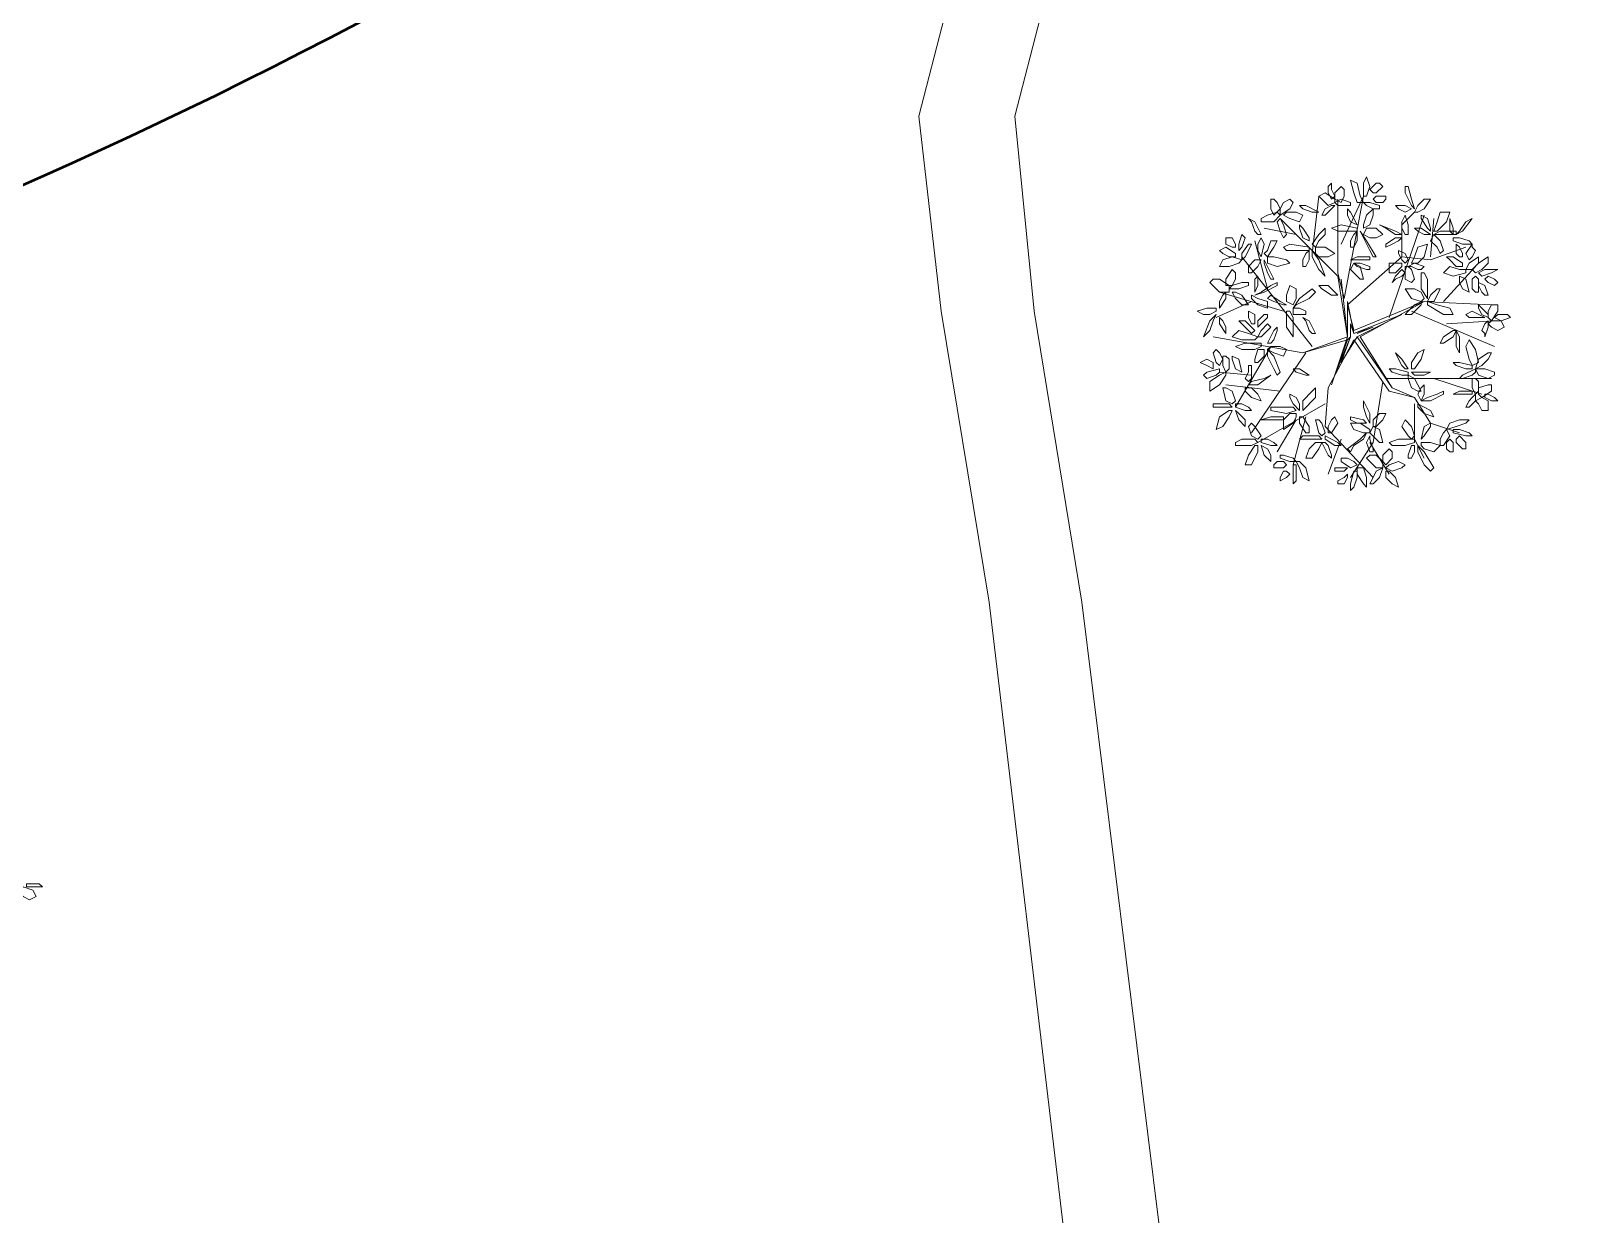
# Model space of a CAD drawing. Header units: millimetres. Extents: x 2364 to 2508, y 1551 to 1771.
# Drawn here: x 2458.37 to 2472.15, y 1614.26 to 1624.78 of the extents above; entities that cross this region are included whole.
import ezdxf

# ---------------------------------------------------------------- set-up
doc = ezdxf.new("R2010")
doc.units = ezdxf.units.MM
doc.layers.add('PDF_0', color=7, linetype='Continuous')
doc.layers.add('PDF_CVL_CUADCON_TIT', color=7, linetype='Continuous')

msp = doc.modelspace()

# ---------------------------------------------------------------- linework, layer by layer
at = {"layer": 'PDF_0', "lineweight": 9}
for points in [[(2469.854, 1623.299), (2469.882, 1623.327), (2469.854, 1623.384), (2469.854, 1623.44), (2469.826, 1623.412), (2469.826, 1623.356)], [(2469.939, 1623.271), (2469.882, 1623.299), (2469.882, 1623.356), (2469.939, 1623.412), (2469.967, 1623.384), (2469.967, 1623.327)], [(2470.136, 1623.271), (2470.08, 1623.271), (2470.052, 1623.356), (2470.023, 1623.469), (2470.08, 1623.44), (2470.108, 1623.327)], [(2470.136, 1623.384), (2470.136, 1623.44), (2470.164, 1623.497), (2470.193, 1623.412), (2470.164, 1623.327), (2470.136, 1623.327)], [(2470.221, 1623.356), (2470.193, 1623.384), (2470.249, 1623.44), (2470.277, 1623.44), (2470.306, 1623.412), (2470.249, 1623.356)], [(2470.503, 1623.356), (2470.56, 1623.243), (2470.588, 1623.214), (2470.56, 1623.299), (2470.532, 1623.412), (2470.503, 1623.412)], [(2469.374, 1623.271), (2469.402, 1623.214), (2469.346, 1623.158), (2469.317, 1623.214), (2469.317, 1623.299), (2469.346, 1623.299)], [(2469.487, 1623.299), (2469.515, 1623.271), (2469.487, 1623.214), (2469.402, 1623.158), (2469.402, 1623.214), (2469.43, 1623.271)], [(2469.826, 1623.243), (2469.769, 1623.299), (2469.741, 1623.327), (2469.797, 1623.356), (2469.882, 1623.299), (2469.882, 1623.271)], [(2469.995, 1623.243), (2469.91, 1623.243), (2469.882, 1623.271), (2469.939, 1623.299), (2470.023, 1623.271), (2470.023, 1623.243)], [(2470.306, 1623.271), (2470.249, 1623.271), (2470.221, 1623.299), (2470.249, 1623.327), (2470.334, 1623.327), (2470.334, 1623.299)], [(2470.588, 1623.186), (2470.616, 1623.186), (2470.673, 1623.214), (2470.729, 1623.299), (2470.673, 1623.299), (2470.616, 1623.243)], [(2469.289, 1623.158), (2469.374, 1623.186), (2469.402, 1623.158), (2469.346, 1623.101), (2469.233, 1623.101), (2469.233, 1623.13)], [(2469.43, 1623.158), (2469.458, 1623.186), (2469.543, 1623.186), (2469.6, 1623.158), (2469.571, 1623.101), (2469.487, 1623.13)], [(2469.684, 1623.186), (2469.6, 1623.214), (2469.571, 1623.243), (2469.628, 1623.243), (2469.741, 1623.186), (2469.713, 1623.186)], [(2469.797, 1623.214), (2469.854, 1623.243), (2469.882, 1623.243), (2469.854, 1623.214), (2469.797, 1623.158), (2469.769, 1623.158)], [(2470.023, 1623.101), (2470.08, 1623.073), (2470.023, 1623.186), (2469.995, 1623.214), (2469.995, 1623.158)], [(2470.221, 1623.214), (2470.164, 1623.243), (2470.136, 1623.271), (2470.193, 1623.271), (2470.277, 1623.243), (2470.277, 1623.214)], [(2470.193, 1623.073), (2470.221, 1623.158), (2470.221, 1623.214), (2470.164, 1623.158), (2470.136, 1623.073), (2470.136, 1623.045)], [(2470.447, 1623.214), (2470.419, 1623.243), (2470.503, 1623.243), (2470.56, 1623.214), (2470.503, 1623.186)], [(2470.503, 1622.988), (2470.532, 1622.988), (2470.532, 1623.073), (2470.503, 1623.158), (2470.475, 1623.101), (2470.475, 1623.045)], [(2470.701, 1623.045), (2470.645, 1623.13), (2470.645, 1623.158), (2470.701, 1623.13), (2470.729, 1623.045), (2470.729, 1623.017)], [(2470.758, 1623.017), (2470.786, 1623.017), (2470.87, 1623.101), (2470.899, 1623.186), (2470.814, 1623.186), (2470.786, 1623.101)], [(2469.176, 1623.017), (2469.148, 1623.101), (2469.12, 1623.13), (2469.176, 1623.101), (2469.233, 1622.988), (2469.204, 1622.988)], [(2469.402, 1623.017), (2469.374, 1623.101), (2469.402, 1623.13), (2469.43, 1623.073), (2469.458, 1622.988), (2469.43, 1622.96)], [(2469.6, 1622.96), (2469.571, 1623.045), (2469.571, 1623.073), (2469.6, 1623.045), (2469.656, 1622.96), (2469.656, 1622.932)], [(2469.741, 1622.932), (2469.797, 1622.988), (2469.797, 1623.045), (2469.741, 1622.988), (2469.684, 1622.904), (2469.713, 1622.876)], [(2470.023, 1623.017), (2469.91, 1623.017), (2469.854, 1623.045), (2469.939, 1623.073), (2470.08, 1623.045), (2470.08, 1623.017)], [(2470.023, 1622.876), (2470.052, 1622.876), (2470.08, 1622.932), (2470.08, 1623.017), (2470.052, 1622.988), (2470.023, 1622.932)], [(2470.193, 1622.847), (2470.136, 1622.96), (2470.108, 1623.017), (2470.164, 1622.932), (2470.249, 1622.791), (2470.221, 1622.791)], [(2470.136, 1622.988), (2470.164, 1623.045), (2470.249, 1623.045), (2470.306, 1622.988), (2470.249, 1622.96), (2470.193, 1622.96)], [(2470.334, 1623.045), (2470.277, 1623.073), (2470.419, 1623.017), (2470.475, 1622.988), (2470.419, 1622.988)], [(2470.673, 1622.988), (2470.729, 1622.988), (2470.645, 1623.045), (2470.588, 1623.045), (2470.616, 1623.017)], [(2470.899, 1622.988), (2470.786, 1622.988), (2470.758, 1622.988), (2470.814, 1623.017), (2470.955, 1623.017), (2470.955, 1622.988)], [(2470.899, 1623.101), (2470.899, 1623.13), (2470.927, 1623.045), (2470.927, 1622.988), (2470.899, 1623.017)], [(2471.04, 1623.101), (2471.096, 1623.13), (2471.012, 1623.017), (2470.955, 1622.988), (2470.983, 1623.017)], [(2468.95, 1622.791), (2468.894, 1622.819), (2468.865, 1622.847), (2468.922, 1622.876), (2469.007, 1622.819), (2469.007, 1622.791)], [(2469.007, 1622.876), (2468.978, 1622.876), (2468.922, 1622.904), (2468.922, 1622.96), (2468.978, 1622.96), (2469.007, 1622.904)], [(2469.091, 1622.96), (2469.063, 1622.988), (2469.035, 1622.904), (2469.035, 1622.847), (2469.063, 1622.876)], [(2469.12, 1622.847), (2469.091, 1622.791), (2469.063, 1622.763), (2469.063, 1622.819), (2469.12, 1622.904), (2469.148, 1622.904)], [(2469.204, 1622.847), (2469.233, 1622.791), (2469.261, 1622.904), (2469.233, 1622.96), (2469.204, 1622.904)], [(2469.289, 1622.847), (2469.317, 1622.932), (2469.374, 1622.932), (2469.346, 1622.876), (2469.289, 1622.791), (2469.261, 1622.819)], [(2469.571, 1622.847), (2469.458, 1622.847), (2469.43, 1622.876), (2469.487, 1622.904), (2469.656, 1622.876), (2469.656, 1622.847)], [(2469.713, 1622.819), (2469.713, 1622.876), (2469.797, 1622.876), (2469.882, 1622.819), (2469.826, 1622.791), (2469.741, 1622.791)], [(2470.39, 1622.904), (2470.447, 1622.932), (2470.475, 1622.96), (2470.419, 1622.96), (2470.334, 1622.904), (2470.334, 1622.876)], [(2470.56, 1622.734), (2470.616, 1622.734), (2470.673, 1622.791), (2470.701, 1622.904), (2470.616, 1622.876), (2470.588, 1622.791)], [(2470.786, 1622.876), (2470.729, 1622.932), (2470.758, 1622.988), (2470.814, 1622.932), (2470.842, 1622.847), (2470.814, 1622.819)], [(2470.927, 1622.96), (2470.927, 1622.932), (2471.012, 1622.904), (2471.096, 1622.904), (2471.068, 1622.932), (2470.983, 1622.96)], [(2471.012, 1622.791), (2470.983, 1622.791), (2470.955, 1622.819), (2470.955, 1622.904), (2470.983, 1622.876), (2471.012, 1622.819)], [(2471.125, 1622.847), (2471.096, 1622.791), (2471.068, 1622.763), (2471.04, 1622.819), (2471.096, 1622.904), (2471.096, 1622.876)], [(2469.063, 1622.763), (2469.035, 1622.734), (2468.95, 1622.706), (2468.865, 1622.706), (2468.894, 1622.763), (2468.978, 1622.791)], [(2469.12, 1622.706), (2469.176, 1622.763), (2469.233, 1622.763), (2469.204, 1622.706), (2469.148, 1622.65), (2469.12, 1622.65)], [(2469.289, 1622.65), (2469.261, 1622.734), (2469.261, 1622.763), (2469.289, 1622.706), (2469.346, 1622.593), (2469.317, 1622.593)], [(2469.289, 1622.791), (2469.289, 1622.734), (2469.374, 1622.706), (2469.487, 1622.734), (2469.458, 1622.763), (2469.346, 1622.791)], [(2469.6, 1622.706), (2469.628, 1622.706), (2469.656, 1622.763), (2469.656, 1622.847), (2469.628, 1622.819), (2469.6, 1622.763)], [(2469.741, 1622.678), (2469.797, 1622.621), (2469.741, 1622.763), (2469.684, 1622.847), (2469.684, 1622.791)], [(2470.136, 1622.763), (2470.052, 1622.763), (2470.023, 1622.763), (2470.08, 1622.791), (2470.193, 1622.791), (2470.193, 1622.763)], [(2470.08, 1622.621), (2470.023, 1622.678), (2470.052, 1622.734), (2470.108, 1622.706), (2470.136, 1622.593), (2470.108, 1622.593)], [(2470.164, 1622.678), (2470.08, 1622.706), (2470.052, 1622.734), (2470.108, 1622.734), (2470.193, 1622.706), (2470.193, 1622.678)], [(2470.475, 1622.734), (2470.475, 1622.706), (2470.419, 1622.65), (2470.362, 1622.65), (2470.362, 1622.734), (2470.447, 1622.734)], [(2470.503, 1622.819), (2470.532, 1622.763), (2470.503, 1622.734), (2470.475, 1622.763), (2470.447, 1622.819), (2470.447, 1622.847)], [(2470.616, 1622.678), (2470.56, 1622.706), (2470.532, 1622.706), (2470.588, 1622.734), (2470.673, 1622.706), (2470.645, 1622.678)], [(2470.955, 1622.706), (2470.899, 1622.763), (2470.87, 1622.791), (2470.927, 1622.791), (2471.012, 1622.734), (2471.012, 1622.706)], [(2471.153, 1622.734), (2471.153, 1622.791), (2471.068, 1622.734), (2471.04, 1622.678), (2471.096, 1622.678)], [(2471.125, 1622.65), (2471.096, 1622.678), (2471.153, 1622.734), (2471.238, 1622.791), (2471.238, 1622.734), (2471.181, 1622.678)], [(2468.865, 1622.593), (2468.95, 1622.537), (2468.95, 1622.48), (2468.865, 1622.48), (2468.781, 1622.565), (2468.809, 1622.593)], [(2469.007, 1622.593), (2468.978, 1622.537), (2468.922, 1622.537), (2468.922, 1622.593), (2468.978, 1622.678), (2469.007, 1622.65)], [(2469.176, 1622.593), (2469.204, 1622.621), (2469.204, 1622.537), (2469.176, 1622.48), (2469.176, 1622.537)], [(2470.503, 1622.65), (2470.475, 1622.678), (2470.419, 1622.621), (2470.39, 1622.565), (2470.419, 1622.593), (2470.475, 1622.621)], [(2470.56, 1622.678), (2470.588, 1622.593), (2470.56, 1622.565), (2470.503, 1622.593), (2470.503, 1622.706), (2470.532, 1622.706)], [(2470.701, 1622.593), (2470.701, 1622.48), (2470.701, 1622.424), (2470.645, 1622.508), (2470.645, 1622.65), (2470.673, 1622.65)], [(2471.04, 1622.678), (2471.04, 1622.65), (2470.927, 1622.621), (2470.842, 1622.65), (2470.899, 1622.706), (2470.983, 1622.678)], [(2471.012, 1622.508), (2471.068, 1622.48), (2471.04, 1622.593), (2470.983, 1622.621), (2470.983, 1622.565)], [(2471.096, 1622.508), (2471.096, 1622.593), (2471.125, 1622.621), (2471.153, 1622.593), (2471.153, 1622.48), (2471.125, 1622.48)], [(2471.209, 1622.678), (2471.294, 1622.678), (2471.322, 1622.678), (2471.266, 1622.65), (2471.181, 1622.621), (2471.153, 1622.65)], [(2471.209, 1622.593), (2471.238, 1622.621), (2471.294, 1622.593), (2471.322, 1622.565), (2471.294, 1622.537), (2471.238, 1622.565)], [(2468.865, 1622.395), (2468.865, 1622.339), (2468.922, 1622.424), (2468.922, 1622.48), (2468.894, 1622.452)], [(2469.12, 1622.565), (2469.12, 1622.537), (2469.035, 1622.508), (2468.95, 1622.508), (2468.978, 1622.537), (2469.063, 1622.565)], [(2468.978, 1622.48), (2469.007, 1622.48), (2469.063, 1622.452), (2469.12, 1622.367), (2469.063, 1622.367), (2469.007, 1622.424)], [(2469.148, 1622.452), (2469.148, 1622.424), (2469.204, 1622.367), (2469.289, 1622.339), (2469.289, 1622.395), (2469.204, 1622.424)], [(2469.317, 1622.537), (2469.233, 1622.48), (2469.176, 1622.452), (2469.261, 1622.48), (2469.374, 1622.537), (2469.374, 1622.565)], [(2469.402, 1622.395), (2469.317, 1622.452), (2469.289, 1622.424), (2469.346, 1622.395), (2469.43, 1622.367), (2469.458, 1622.367)], [(2469.515, 1622.367), (2469.458, 1622.395), (2469.458, 1622.452), (2469.487, 1622.537), (2469.543, 1622.508), (2469.543, 1622.424)], [(2469.656, 1622.424), (2469.543, 1622.367), (2469.515, 1622.339), (2469.571, 1622.424), (2469.684, 1622.508), (2469.713, 1622.48)], [(2469.854, 1622.452), (2469.769, 1622.508), (2469.741, 1622.537), (2469.826, 1622.537), (2469.91, 1622.452), (2469.882, 1622.452)], [(2470.673, 1622.424), (2470.645, 1622.395), (2470.56, 1622.424), (2470.503, 1622.508), (2470.588, 1622.508), (2470.645, 1622.48)], [(2470.814, 1622.508), (2470.786, 1622.508), (2470.729, 1622.452), (2470.701, 1622.395), (2470.758, 1622.395), (2470.786, 1622.452)], [(2471.181, 1622.48), (2471.153, 1622.537), (2471.153, 1622.565), (2471.209, 1622.537), (2471.238, 1622.452), (2471.209, 1622.452)], [(2468.837, 1622.311), (2468.837, 1622.339), (2468.752, 1622.339), (2468.668, 1622.311), (2468.724, 1622.282), (2468.781, 1622.282)], [(2469.176, 1622.198), (2469.148, 1622.198), (2469.12, 1622.254), (2469.12, 1622.311), (2469.176, 1622.282), (2469.176, 1622.226)], [(2469.515, 1622.254), (2469.515, 1622.141), (2469.515, 1622.085), (2469.458, 1622.17), (2469.458, 1622.311), (2469.487, 1622.311)], [(2469.628, 1622.282), (2469.628, 1622.311), (2469.571, 1622.339), (2469.515, 1622.339), (2469.515, 1622.282), (2469.6, 1622.282)], [(2470.588, 1622.367), (2470.532, 1622.311), (2470.503, 1622.282), (2470.56, 1622.282), (2470.645, 1622.367), (2470.645, 1622.395)], [(2470.786, 1622.367), (2470.899, 1622.339), (2470.927, 1622.282), (2470.842, 1622.282), (2470.701, 1622.367), (2470.701, 1622.395)], [(2471.153, 1622.254), (2471.209, 1622.254), (2471.096, 1622.311), (2471.04, 1622.282), (2471.068, 1622.254)], [(2471.181, 1622.339), (2471.238, 1622.282), (2471.238, 1622.254), (2471.181, 1622.282), (2471.153, 1622.339), (2471.153, 1622.367)], [(2471.238, 1622.311), (2471.266, 1622.367), (2471.322, 1622.367), (2471.322, 1622.311), (2471.266, 1622.226), (2471.238, 1622.254)], [(2468.781, 1622.141), (2468.724, 1622.085), (2468.781, 1622.226), (2468.837, 1622.282), (2468.809, 1622.226)], [(2468.922, 1622.17), (2468.894, 1622.226), (2468.865, 1622.254), (2468.865, 1622.198), (2468.922, 1622.113), (2468.922, 1622.141)], [(2469.12, 1622.141), (2469.063, 1622.198), (2469.035, 1622.226), (2469.091, 1622.226), (2469.176, 1622.141), (2469.148, 1622.113)], [(2469.289, 1622.254), (2469.233, 1622.198), (2469.204, 1622.17), (2469.204, 1622.226), (2469.261, 1622.282), (2469.289, 1622.282)], [(2469.289, 1622.141), (2469.233, 1622.085), (2469.204, 1622.085), (2469.233, 1622.141), (2469.289, 1622.198), (2469.317, 1622.17)], [(2469.656, 1622.141), (2469.628, 1622.226), (2469.6, 1622.254), (2469.656, 1622.226), (2469.713, 1622.113), (2469.684, 1622.113)], [(2471.181, 1622.141), (2471.209, 1622.198), (2471.238, 1622.226), (2471.238, 1622.17), (2471.209, 1622.085), (2471.209, 1622.113)], [(2471.238, 1622.198), (2471.266, 1622.226), (2471.351, 1622.226), (2471.379, 1622.17), (2471.322, 1622.141), (2471.266, 1622.17)], [(2471.294, 1622.254), (2471.351, 1622.226), (2471.435, 1622.254), (2471.407, 1622.282), (2471.322, 1622.282)], [(2469.204, 1622.085), (2469.176, 1622.057), (2469.063, 1622.057), (2468.978, 1622.085), (2469.035, 1622.141), (2469.12, 1622.113)], [(2469.346, 1622.057), (2469.374, 1622.141), (2469.374, 1622.17), (2469.346, 1622.141), (2469.289, 1622.028), (2469.317, 1622.028)], [(2470.927, 1622.085), (2470.842, 1622.028), (2470.814, 1622.028), (2470.842, 1622.085), (2470.927, 1622.141), (2470.955, 1622.141)], [(2470.983, 1622.085), (2470.955, 1622.141), (2470.955, 1622), (2470.983, 1621.944), (2470.983, 1622)], [(2471.096, 1621.831), (2471.153, 1621.859), (2471.125, 1621.972), (2471.068, 1622.057), (2471.04, 1622), (2471.068, 1621.887)], [(2468.865, 1621.944), (2468.894, 1621.887), (2468.865, 1621.831), (2468.837, 1621.859), (2468.809, 1621.944), (2468.837, 1621.972)], [(2468.95, 1621.887), (2468.95, 1621.802), (2468.922, 1621.774), (2468.894, 1621.831), (2468.894, 1621.915), (2468.922, 1621.915)], [(2469.007, 1621.802), (2469.063, 1621.774), (2469.035, 1621.887), (2468.978, 1621.915), (2468.978, 1621.887)], [(2469.176, 1621.972), (2469.063, 1621.972), (2469.007, 1622), (2469.091, 1622.028), (2469.233, 1622.028), (2469.233, 1622)], [(2469.176, 1621.859), (2469.204, 1621.859), (2469.261, 1621.915), (2469.261, 1621.972), (2469.204, 1621.972), (2469.176, 1621.887)], [(2469.289, 1621.972), (2469.317, 1622), (2469.402, 1622), (2469.458, 1621.972), (2469.43, 1621.915), (2469.346, 1621.944)], [(2469.346, 1621.802), (2469.289, 1621.915), (2469.289, 1621.972), (2469.346, 1621.915), (2469.402, 1621.774), (2469.374, 1621.746)], [(2470.475, 1621.831), (2470.447, 1621.887), (2470.419, 1621.944), (2470.475, 1621.887), (2470.532, 1621.802), (2470.503, 1621.802)], [(2470.56, 1621.802), (2470.588, 1621.802), (2470.645, 1621.887), (2470.673, 1621.972), (2470.616, 1621.944), (2470.56, 1621.859)], [(2471.238, 1621.887), (2471.181, 1621.831), (2471.125, 1621.802), (2471.153, 1621.887), (2471.238, 1621.944), (2471.266, 1621.944)], [(2468.809, 1621.831), (2468.809, 1621.802), (2468.752, 1621.831), (2468.696, 1621.859), (2468.752, 1621.887), (2468.809, 1621.859)], [(2468.837, 1621.746), (2468.752, 1621.718), (2468.724, 1621.746), (2468.752, 1621.774), (2468.865, 1621.802), (2468.865, 1621.774)], [(2468.922, 1621.774), (2468.922, 1621.746), (2468.865, 1621.661), (2468.781, 1621.605), (2468.781, 1621.689), (2468.865, 1621.746)], [(2469.12, 1621.774), (2469.091, 1621.718), (2469.12, 1621.689), (2469.148, 1621.718), (2469.148, 1621.831), (2469.12, 1621.831)], [(2469.628, 1621.746), (2469.656, 1621.746), (2469.571, 1621.802), (2469.515, 1621.802), (2469.543, 1621.774)], [(2470.475, 1621.746), (2470.39, 1621.774), (2470.362, 1621.802), (2470.419, 1621.802), (2470.532, 1621.774), (2470.532, 1621.746)], [(2470.673, 1621.746), (2470.729, 1621.774), (2470.616, 1621.774), (2470.56, 1621.774), (2470.588, 1621.746)], [(2471.04, 1621.802), (2470.955, 1621.831), (2470.927, 1621.859), (2470.983, 1621.859), (2471.096, 1621.831), (2471.096, 1621.802)], [(2471.096, 1621.746), (2471.012, 1621.718), (2470.983, 1621.718), (2471.012, 1621.746), (2471.125, 1621.802), (2471.125, 1621.774)], [(2471.238, 1621.718), (2471.153, 1621.746), (2471.125, 1621.802), (2471.209, 1621.802), (2471.294, 1621.774), (2471.294, 1621.746)], [(2468.978, 1621.605), (2469.007, 1621.52), (2468.978, 1621.492), (2468.922, 1621.52), (2468.894, 1621.633), (2468.922, 1621.633)], [(2469.091, 1621.633), (2469.091, 1621.605), (2469.148, 1621.548), (2469.233, 1621.52), (2469.204, 1621.577), (2469.148, 1621.633)], [(2469.261, 1621.718), (2469.317, 1621.746), (2469.204, 1621.661), (2469.12, 1621.661), (2469.148, 1621.689)], [(2469.6, 1621.52), (2469.6, 1621.435), (2469.713, 1621.548), (2469.713, 1621.633), (2469.684, 1621.605)], [(2470.56, 1621.633), (2470.532, 1621.718), (2470.532, 1621.746), (2470.588, 1621.718), (2470.645, 1621.605), (2470.616, 1621.605)], [(2470.645, 1621.633), (2470.673, 1621.661), (2470.673, 1621.577), (2470.645, 1621.52), (2470.616, 1621.577)], [(2471.153, 1621.689), (2471.153, 1621.605), (2471.125, 1621.577), (2471.096, 1621.633), (2471.096, 1621.718), (2471.125, 1621.718)], [(2471.153, 1621.633), (2471.238, 1621.661), (2471.266, 1621.661), (2471.266, 1621.605), (2471.181, 1621.548), (2471.153, 1621.577)], [(2468.837, 1621.492), (2468.95, 1621.492), (2468.978, 1621.464), (2468.922, 1621.464), (2468.809, 1621.464), (2468.809, 1621.492)], [(2469.063, 1621.492), (2469.12, 1621.464), (2469.148, 1621.435), (2469.091, 1621.435), (2469.007, 1621.464), (2469.007, 1621.492)], [(2469.487, 1621.577), (2469.487, 1621.548), (2469.515, 1621.492), (2469.571, 1621.435), (2469.571, 1621.492), (2469.543, 1621.548)], [(2470.136, 1621.464), (2470.136, 1621.52), (2470.193, 1621.407), (2470.193, 1621.322), (2470.164, 1621.379)], [(2470.616, 1621.492), (2470.616, 1621.464), (2470.673, 1621.407), (2470.758, 1621.379), (2470.729, 1621.435), (2470.673, 1621.464)], [(2470.786, 1621.577), (2470.701, 1621.548), (2470.645, 1621.52), (2470.729, 1621.52), (2470.842, 1621.577), (2470.842, 1621.605)], [(2471.068, 1621.577), (2470.955, 1621.577), (2470.927, 1621.577), (2470.983, 1621.605), (2471.096, 1621.605), (2471.096, 1621.577)], [(2471.068, 1621.52), (2471.096, 1621.548), (2471.125, 1621.577), (2471.125, 1621.52), (2471.068, 1621.464), (2471.04, 1621.464)], [(2471.125, 1621.52), (2471.181, 1621.548), (2471.238, 1621.52), (2471.238, 1621.435), (2471.181, 1621.435), (2471.153, 1621.492)], [(2471.209, 1621.577), (2471.209, 1621.548), (2471.266, 1621.52), (2471.322, 1621.52), (2471.294, 1621.548), (2471.238, 1621.577)], [(2468.978, 1621.435), (2468.95, 1621.435), (2468.865, 1621.379), (2468.837, 1621.266), (2468.894, 1621.294), (2468.95, 1621.379)], [(2469.035, 1621.407), (2469.007, 1621.435), (2469.035, 1621.351), (2469.091, 1621.294), (2469.091, 1621.351)], [(2469.374, 1621.351), (2469.289, 1621.351), (2469.233, 1621.351), (2469.317, 1621.379), (2469.43, 1621.379), (2469.43, 1621.351)], [(2469.374, 1621.464), (2469.515, 1621.464), (2469.543, 1621.435), (2469.458, 1621.407), (2469.317, 1621.435), (2469.317, 1621.464)], [(2469.543, 1621.407), (2469.543, 1621.379), (2469.515, 1621.322), (2469.43, 1621.266), (2469.43, 1621.351), (2469.487, 1621.407)], [(2469.571, 1621.322), (2469.628, 1621.238), (2469.656, 1621.238), (2469.656, 1621.294), (2469.6, 1621.379), (2469.571, 1621.379)], [(2469.769, 1621.322), (2469.797, 1621.238), (2469.769, 1621.209), (2469.741, 1621.238), (2469.713, 1621.351), (2469.741, 1621.351)], [(2469.826, 1621.294), (2469.854, 1621.351), (2469.882, 1621.379), (2469.91, 1621.322), (2469.854, 1621.238), (2469.826, 1621.238)], [(2470.08, 1621.322), (2470.136, 1621.322), (2470.164, 1621.322), (2470.136, 1621.351), (2470.023, 1621.379), (2470.023, 1621.351)], [(2470.221, 1621.294), (2470.249, 1621.294), (2470.306, 1621.351), (2470.334, 1621.407), (2470.277, 1621.407), (2470.221, 1621.351)], [(2470.532, 1621.209), (2470.475, 1621.294), (2470.503, 1621.351), (2470.56, 1621.294), (2470.588, 1621.209), (2470.56, 1621.181)], [(2470.87, 1621.266), (2470.899, 1621.322), (2470.983, 1621.351), (2471.068, 1621.351), (2471.04, 1621.322), (2470.955, 1621.294)], [(2469.176, 1621.294), (2469.233, 1621.209), (2469.204, 1621.181), (2469.148, 1621.209), (2469.12, 1621.294), (2469.148, 1621.322)], [(2469.628, 1621.209), (2469.741, 1621.209), (2469.769, 1621.181), (2469.713, 1621.181), (2469.571, 1621.181), (2469.6, 1621.209)], [(2469.854, 1621.181), (2469.91, 1621.153), (2469.939, 1621.125), (2469.882, 1621.125), (2469.797, 1621.181), (2469.797, 1621.209)], [(2470.052, 1621.125), (2470.136, 1621.181), (2470.164, 1621.238), (2470.108, 1621.181), (2469.995, 1621.096), (2470.023, 1621.068)], [(2470.193, 1621.238), (2470.193, 1621.266), (2470.108, 1621.322), (2470.023, 1621.322), (2470.052, 1621.266), (2470.136, 1621.238)], [(2470.221, 1621.096), (2470.193, 1621.181), (2470.193, 1621.209), (2470.164, 1621.153), (2470.193, 1621.068), (2470.221, 1621.068)], [(2470.249, 1621.181), (2470.193, 1621.238), (2470.221, 1621.294), (2470.277, 1621.266), (2470.306, 1621.153), (2470.277, 1621.153)], [(2470.673, 1621.209), (2470.645, 1621.181), (2470.673, 1621.294), (2470.729, 1621.322), (2470.729, 1621.294)], [(2470.814, 1621.181), (2470.842, 1621.238), (2470.87, 1621.266), (2470.899, 1621.209), (2470.842, 1621.125), (2470.814, 1621.125)], [(2470.983, 1621.266), (2471.068, 1621.238), (2471.096, 1621.209), (2471.04, 1621.209), (2470.927, 1621.238), (2470.927, 1621.266)], [(2470.955, 1621.181), (2470.983, 1621.209), (2471.04, 1621.153), (2471.04, 1621.096), (2471.012, 1621.096), (2470.955, 1621.153)], [(2469.063, 1621.181), (2469.176, 1621.181), (2469.204, 1621.153), (2469.148, 1621.125), (2469.007, 1621.125), (2469.007, 1621.153)], [(2469.204, 1621.125), (2469.176, 1621.125), (2469.12, 1621.04), (2469.091, 1620.955), (2469.148, 1620.955), (2469.204, 1621.068)], [(2469.289, 1621.181), (2469.346, 1621.153), (2469.374, 1621.125), (2469.317, 1621.125), (2469.233, 1621.153), (2469.233, 1621.181)], [(2469.289, 1621.096), (2469.233, 1621.125), (2469.261, 1621.04), (2469.317, 1620.983), (2469.317, 1621.04)], [(2469.769, 1621.153), (2469.713, 1621.153), (2469.656, 1621.096), (2469.628, 1621.012), (2469.684, 1621.012), (2469.741, 1621.096)], [(2469.826, 1621.125), (2469.854, 1621.04), (2469.854, 1621.012), (2469.826, 1621.04), (2469.769, 1621.153), (2469.797, 1621.153)], [(2470.39, 1621.012), (2470.334, 1620.955), (2470.306, 1620.983), (2470.306, 1621.04), (2470.362, 1621.096), (2470.39, 1621.068)], [(2470.503, 1621.125), (2470.39, 1621.125), (2470.362, 1621.153), (2470.447, 1621.181), (2470.588, 1621.181), (2470.588, 1621.153)], [(2470.532, 1621.012), (2470.56, 1621.012), (2470.588, 1621.068), (2470.588, 1621.125), (2470.56, 1621.125), (2470.532, 1621.04)], [(2470.673, 1620.955), (2470.616, 1621.068), (2470.616, 1621.125), (2470.673, 1621.068), (2470.758, 1620.927), (2470.729, 1620.899)], [(2470.645, 1621.125), (2470.645, 1621.153), (2470.729, 1621.153), (2470.814, 1621.125), (2470.758, 1621.068), (2470.673, 1621.096)], [(2470.87, 1621.096), (2470.87, 1621.153), (2470.899, 1621.181), (2470.927, 1621.153), (2470.927, 1621.068), (2470.899, 1621.068)], [(2469.374, 1620.983), (2469.43, 1620.983), (2469.458, 1620.955), (2469.43, 1620.927), (2469.346, 1620.927), (2469.346, 1620.955)], [(2469.43, 1621.04), (2469.515, 1621.012), (2469.543, 1620.983), (2469.487, 1620.983), (2469.402, 1621.012), (2469.402, 1621.04)], [(2469.543, 1620.899), (2469.543, 1620.814), (2469.515, 1620.786), (2469.515, 1620.842), (2469.515, 1620.955), (2469.543, 1620.955)], [(2469.543, 1620.983), (2469.571, 1620.983), (2469.628, 1620.927), (2469.656, 1620.814), (2469.6, 1620.842), (2469.571, 1620.927)], [(2469.995, 1621.012), (2470.052, 1620.983), (2470.08, 1620.955), (2470.023, 1620.927), (2469.939, 1620.983), (2469.939, 1621.012)], [(2470.249, 1621.04), (2470.306, 1620.983), (2470.306, 1620.927), (2470.249, 1620.927), (2470.164, 1621.012), (2470.193, 1621.04)], [(2470.503, 1620.955), (2470.475, 1620.927), (2470.39, 1620.899), (2470.334, 1620.927), (2470.362, 1620.955), (2470.447, 1620.983)], [(2469.458, 1620.899), (2469.487, 1620.871), (2469.458, 1620.842), (2469.402, 1620.814), (2469.402, 1620.842), (2469.43, 1620.899)], [(2469.91, 1620.927), (2469.967, 1620.927), (2469.995, 1620.927), (2469.967, 1620.899), (2469.882, 1620.899), (2469.882, 1620.927)], [(2469.995, 1620.871), (2469.995, 1620.842), (2469.967, 1620.786), (2469.91, 1620.786), (2469.91, 1620.814), (2469.967, 1620.842)], [(2470.08, 1620.842), (2470.052, 1620.758), (2470.023, 1620.729), (2470.023, 1620.786), (2470.052, 1620.899), (2470.08, 1620.899)], [(2470.08, 1620.927), (2470.136, 1620.927), (2470.164, 1620.842), (2470.164, 1620.758), (2470.136, 1620.786), (2470.08, 1620.871)], [(2470.221, 1620.842), (2470.249, 1620.899), (2470.306, 1620.927), (2470.277, 1620.842), (2470.221, 1620.786), (2470.193, 1620.786)], [(2470.334, 1620.899), (2470.362, 1620.899), (2470.419, 1620.842), (2470.447, 1620.758), (2470.39, 1620.786), (2470.334, 1620.842)], [(2458.276, 1617.171), (2458.304, 1617.228), (2458.389, 1617.199), (2458.417, 1617.143), (2458.36, 1617.115), (2458.304, 1617.143)], [(2458.332, 1617.256), (2458.332, 1617.228), (2458.389, 1617.228), (2458.473, 1617.228), (2458.445, 1617.256), (2458.36, 1617.256)]]:
    msp.add_lwpolyline(points, close=True, dxfattribs=at)
for points in [[(2469.684, 1622.819), (2469.741, 1623.327)], [(2469.939, 1622.904), (2470.136, 1623.327), (2469.967, 1622.424), (2469.91, 1622.65), (2469.91, 1623.299)], [(2470.362, 1622.254), (2470.673, 1623.158)], [(2470.588, 1623.186), (2470.475, 1623.073), (2470.475, 1622.791), (2470.729, 1622.763), (2471.04, 1622.876)], [(2469.543, 1622.988), (2469.261, 1623.045)], [(2469.854, 1621.661), (2469.995, 1622.085), (2469.91, 1622.621), (2469.402, 1623.13)], [(2470.729, 1622.791), (2470.758, 1623.13)], [(2469.289, 1622.508), (2469.176, 1622.932)], [(2469.684, 1622), (2469.063, 1622.791)], [(2470.475, 1622.791), (2469.995, 1622.367), (2470.052, 1622.141), (2470.673, 1622.395), (2470.108, 1622.085), (2470.39, 1621.633), (2470.588, 1621.548)], [(2469.939, 1622.593), (2469.995, 1622.085), (2469.995, 1622.395), (2470.052, 1622.113), (2470.475, 1622.282), (2470.08, 1622.085), (2469.939, 1621.859), (2470.023, 1622.085), (2469.882, 1621.746), (2469.995, 1622.057), (2470.023, 1622.085), (2470.023, 1622.198), (2470.052, 1622.113), (2470.221, 1622.17), (2470.08, 1622.113)], [(2470.842, 1622.395), (2471.125, 1622.706)], [(2469.43, 1622.311), (2468.865, 1622.48)], [(2469.148, 1622.395), (2468.837, 1622.254)], [(2470.56, 1622.311), (2471.294, 1622)], [(2470.645, 1622.395), (2471.266, 1622.367)], [(2470.87, 1622.198), (2471.294, 1622.226)], [(2469.6, 1621.944), (2468.809, 1622.085)], [(2469.995, 1622.057), (2469.6, 1621.944), (2469.995, 1622.085)], [(2470.983, 1621.238), (2470.729, 1621.322), (2470.588, 1621.548), (2470.362, 1621.605), (2470.052, 1622.057), (2469.826, 1621.633), (2469.797, 1621.294), (2470.221, 1620.842)], [(2470.08, 1622.085), (2470.39, 1621.633), (2470.08, 1622.085)], [(2469.317, 1622), (2469.007, 1621.464)], [(2469.628, 1621.944), (2469.148, 1621.238)], [(2469.148, 1621.746), (2468.865, 1621.774)], [(2469.402, 1621.605), (2468.922, 1621.661)], [(2470.306, 1621.689), (2470.221, 1621.153), (2470.023, 1620.842)], [(2470.334, 1621.718), (2471.266, 1621.718)], [(2470.758, 1621.718), (2471.181, 1621.577)], [(2469.797, 1621.492), (2469.204, 1621.153)], [(2470.588, 1621.492), (2470.588, 1621.181), (2470.673, 1621.012)], [(2469.543, 1621.351), (2469.374, 1621.068)], [(2469.628, 1621.379), (2469.515, 1620.955)], [(2469.939, 1621.181), (2469.826, 1620.871)], [(2470.193, 1621.153), (2470.362, 1620.871)]]:
    msp.add_lwpolyline(points, dxfattribs=at)
at = {"layer": 'PDF_0', "lineweight": 50}
msp.add_arc((2440.075, 1664.91), 45.311, 248.6096, 338.6151, dxfattribs=at)
at = {"layer": 'PDF_CVL_CUADCON_TIT', "lineweight": 9}
for points in [[(2467.482, 1614.262), (2466.832, 1619.741), (2466.409, 1622.311), (2466.211, 1624.033), (2466.437, 1624.909), (2466.776, 1625.502), (2467.199, 1626.208), (2468.385, 1627.196), (2468.837, 1627.846), (2469.035, 1628.523), (2470.023, 1630.896), (2470.193, 1631.658), (2470.193, 1631.827), (2470.023, 1632.223)], [(2468.329, 1614.262), (2467.651, 1619.741), (2467.228, 1622.311), (2467.058, 1624.033), (2467.284, 1624.909), (2467.623, 1625.474), (2468.018, 1625.897), (2469.204, 1627.196), (2469.684, 1627.846), (2469.854, 1628.523), (2469.995, 1628.891)]]:
    msp.add_lwpolyline(points, dxfattribs=at)

doc.saveas('drawing.dxf')
